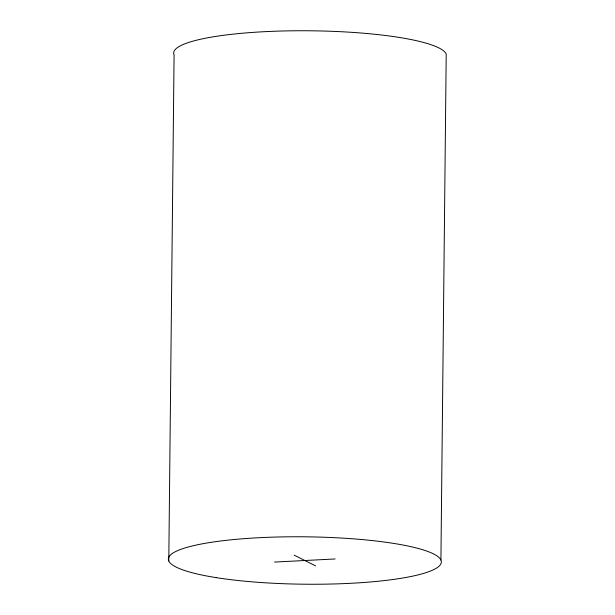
<?xml version="1.0" encoding="UTF-8"?>
<svg xmlns="http://www.w3.org/2000/svg" width="615" height="615" viewBox="0 0 615 615"><rect width="100%" height="100%" fill="white"/><g stroke="black" fill="none" stroke-linecap="round" stroke-linejoin="round"><path stroke-width="0.92" d="M168.787 560.988L174.083 54.966A136.492 23.701 0.6 0 1 299.451 30.75A136.492 23.701 0.6 0 1 446.213 54.012L440.917 560.034M274.574 562.064L335.121 558.958M294.131 555.145L315.572 565.877M216.203 577.631A136.492 23.701 0.6 0 0 439.049 566.192A136.492 23.701 0.6 0 0 259.299 537.702A136.492 23.701 0.6 0 0 216.203 577.631"/></g></svg>
